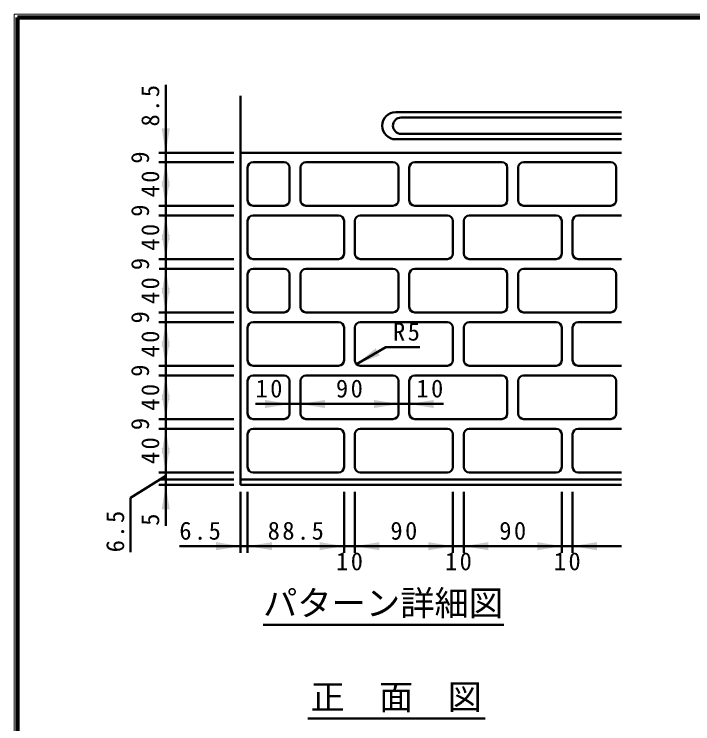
# Model space of a CAD drawing. Units: millimetres, scale not verified. Extents: x 100 to 4105, y 100 to 2870.
# Drawn here: x 100 to 1097, y 1827 to 2870 of the extents above; entities that cross this region are included whole.
import ezdxf
from ezdxf.enums import TextEntityAlignment as Align

# ---------------------------------------------------------------- set-up
doc = ezdxf.new("R2010")
doc.units = ezdxf.units.MM
doc.header["$LTSCALE"] = 5
doc.layers.add('V-nasSTD', color=7, linetype='Continuous', lineweight=50)
doc.styles.add('ＭＳ ゴシック', font='')
doc.styles.get('ＭＳ ゴシック').set_extended_font_data('MS Gothic')

msp = doc.modelspace()

# ---------------------------------------------------------------- hatches: boundary and pattern name
at = {"layer": 'V-nasSTD'}
for points in [[(316.696, 2702.122), (322.696, 2666.122), (328.696, 2702.122)], [(328.696, 2616.522), (322.696, 2652.522), (316.696, 2616.522)], [(316.696, 2624.522), (322.696, 2588.522), (328.696, 2624.522)], [(328.696, 2538.122), (322.696, 2574.122), (316.696, 2538.122)], [(316.696, 2546.122), (322.696, 2510.122), (328.696, 2546.122)], [(328.696, 2459.722), (322.696, 2495.722), (316.696, 2459.722)], [(316.696, 2467.722), (322.696, 2431.722), (328.696, 2467.722)], [(328.696, 2381.322), (322.696, 2417.322), (316.696, 2381.322)], [(316.696, 2389.322), (322.696, 2353.322), (328.696, 2389.322)], [(631.216, 2378.861), (603.039, 2355.665), (637.216, 2368.469)], [(328.696, 2302.922), (322.696, 2338.922), (316.696, 2302.922)], [(316.696, 2310.922), (322.696, 2274.922), (328.696, 2310.922)], [(468.696, 2291.115), (504.696, 2297.115), (468.696, 2303.115)], [(556.696, 2303.115), (520.696, 2297.115), (556.696, 2291.115)], [(628.696, 2291.115), (664.696, 2297.115), (628.696, 2303.115)], [(716.696, 2303.115), (680.696, 2297.115), (716.696, 2291.115)], [(328.696, 2224.522), (322.696, 2260.522), (316.696, 2224.522)], [(316.696, 2232.522), (322.696, 2196.522), (328.696, 2232.522)], [(328.696, 2142.122), (322.696, 2178.122), (316.696, 2142.122)], [(396.696, 2082.122), (432.696, 2088.122), (396.696, 2094.122)], [(479.096, 2094.122), (443.096, 2088.122), (479.096, 2082.122)], [(548.696, 2082.122), (584.696, 2088.122), (548.696, 2094.122)], [(636.696, 2094.122), (600.696, 2088.122), (636.696, 2082.122)], [(708.696, 2082.122), (744.696, 2088.122), (708.696, 2094.122)], [(796.696, 2094.122), (760.696, 2088.122), (796.696, 2082.122)], [(868.696, 2082.122), (904.696, 2088.122), (868.696, 2094.122)], [(956.696, 2094.122), (920.696, 2088.122), (956.696, 2082.122)]]:
    msp.add_hatch(color=256, dxfattribs=at).paths.add_polyline_path(points)

# ---------------------------------------------------------------- linework, layer by layer
at = {"layer": 'V-nasSTD', "lineweight": 100}
for p, q in [((105, 2865), (105, 105)), ((4100, 2865), (105, 2865))]:
    msp.add_line(p, q, dxfattribs=at)
at = {"layer": 'V-nasSTD'}
for p, q in [((322.696, 2766.122), (322.696, 2666.122)), ((432.696, 2178.122), (432.696, 2750.122)), ((660.696, 2726.122), (992.696, 2726.122)), ((668.696, 2718.122), (992.696, 2718.122)), ((668.696, 2694.122), (992.696, 2694.122)), ((660.696, 2686.122), (992.696, 2686.122)), ((422.696, 2666.122), (312.696, 2666.122)), ((322.696, 2652.522), (322.696, 2666.122)), ((432.696, 2666.122), (992.696, 2666.122)), ((422.696, 2652.522), (312.696, 2652.522)), ((322.696, 2588.522), (322.696, 2652.522)), ((496.696, 2652.522), (451.096, 2652.522)), ((656.696, 2652.522), (528.696, 2652.522)), ((816.696, 2652.522), (688.696, 2652.522)), ((976.696, 2652.522), (848.696, 2652.522)), ((443.096, 2644.522), (443.096, 2596.522)), ((504.696, 2596.522), (504.696, 2644.522)), ((520.696, 2644.522), (520.696, 2596.522)), ((664.696, 2596.522), (664.696, 2644.522)), ((680.696, 2644.522), (680.696, 2596.522)), ((824.696, 2596.522), (824.696, 2644.522)), ((840.696, 2644.522), (840.696, 2596.522)), ((984.696, 2596.522), (984.696, 2644.522)), ((422.696, 2588.522), (312.696, 2588.522)), ((322.696, 2574.122), (322.696, 2588.522)), ((451.096, 2588.522), (496.696, 2588.522)), ((528.696, 2588.522), (656.696, 2588.522)), ((688.696, 2588.522), (816.696, 2588.522)), ((848.696, 2588.522), (976.696, 2588.522)), ((422.696, 2574.122), (312.696, 2574.122)), ((322.696, 2510.122), (322.696, 2574.122)), ((443.096, 2566.122), (443.096, 2518.122)), ((576.696, 2574.122), (451.096, 2574.122)), ((584.696, 2518.122), (584.696, 2566.122)), ((600.696, 2566.122), (600.696, 2518.122)), ((736.696, 2574.122), (608.696, 2574.122)), ((744.696, 2518.122), (744.696, 2566.122)), ((760.696, 2566.122), (760.696, 2518.122)), ((896.696, 2574.122), (768.696, 2574.122)), ((904.696, 2518.122), (904.696, 2566.122)), ((920.696, 2566.122), (920.696, 2518.122)), ((992.696, 2574.122), (928.696, 2574.122)), ((422.696, 2510.122), (312.696, 2510.122)), ((322.696, 2495.722), (322.696, 2510.122)), ((451.096, 2510.122), (576.696, 2510.122)), ((608.696, 2510.122), (736.696, 2510.122)), ((768.696, 2510.122), (896.696, 2510.122)), ((928.696, 2510.122), (992.696, 2510.122)), ((422.849, 2495.722), (312.849, 2495.722)), ((322.696, 2431.722), (322.696, 2495.722)), ((496.696, 2495.722), (451.096, 2495.722)), ((656.696, 2495.722), (528.696, 2495.722)), ((816.696, 2495.722), (688.696, 2495.722)), ((976.696, 2495.722), (848.696, 2495.722)), ((443.096, 2487.722), (443.096, 2439.722)), ((504.696, 2439.722), (504.696, 2487.722)), ((520.696, 2487.722), (520.696, 2439.722)), ((664.696, 2439.722), (664.696, 2487.722)), ((680.696, 2487.722), (680.696, 2439.722)), ((824.696, 2439.722), (824.696, 2487.722)), ((840.696, 2487.722), (840.696, 2439.722)), ((984.696, 2439.722), (984.696, 2487.722)), ((422.696, 2431.722), (312.696, 2431.722)), ((322.696, 2417.322), (322.696, 2431.722)), ((451.096, 2431.722), (496.696, 2431.722)), ((528.696, 2431.722), (656.696, 2431.722)), ((688.696, 2431.722), (816.696, 2431.722)), ((848.696, 2431.722), (976.696, 2431.722)), ((422.696, 2417.322), (312.696, 2417.322)), ((322.696, 2353.322), (322.696, 2417.322)), ((443.096, 2409.322), (443.096, 2361.322)), ((576.696, 2417.322), (451.096, 2417.322)), ((584.696, 2361.322), (584.696, 2409.322)), ((600.696, 2409.322), (600.696, 2361.322)), ((736.696, 2417.322), (608.696, 2417.322)), ((744.696, 2361.322), (744.696, 2409.322)), ((760.696, 2409.322), (760.696, 2361.322)), ((896.696, 2417.322), (768.696, 2417.322)), ((904.696, 2361.322), (904.696, 2409.322)), ((920.696, 2409.322), (920.696, 2361.322)), ((992.696, 2417.322), (928.696, 2417.322)), ((646.34, 2380.665), (603.039, 2355.665)), ((696.34, 2380.665), (646.34, 2380.665)), ((422.696, 2353.322), (312.696, 2353.322)), ((322.696, 2338.922), (322.696, 2353.322)), ((451.096, 2353.322), (576.696, 2353.322)), ((608.696, 2353.322), (736.696, 2353.322)), ((768.696, 2353.322), (896.696, 2353.322)), ((928.696, 2353.322), (992.696, 2353.322)), ((422.696, 2338.922), (312.696, 2338.922)), ((322.696, 2274.922), (322.696, 2338.922)), ((496.696, 2338.922), (451.096, 2338.922)), ((656.696, 2338.922), (528.696, 2338.922)), ((816.696, 2338.922), (688.696, 2338.922)), ((976.696, 2338.922), (848.696, 2338.922)), ((443.096, 2330.922), (443.096, 2282.922)), ((504.696, 2282.922), (504.696, 2330.922)), ((520.696, 2330.922), (520.696, 2282.922)), ((664.696, 2282.922), (664.696, 2330.922)), ((680.696, 2330.922), (680.696, 2282.922)), ((824.696, 2282.922), (824.696, 2330.922)), ((840.696, 2330.922), (840.696, 2282.922)), ((984.696, 2282.922), (984.696, 2330.922)), ((454.696, 2297.115), (504.696, 2297.115)), ((504.696, 2297.115), (520.696, 2297.115)), ((520.696, 2297.115), (664.696, 2297.115)), ((664.696, 2297.115), (680.696, 2297.115)), ((730.696, 2297.115), (680.696, 2297.115)), ((422.696, 2274.922), (312.696, 2274.922)), ((322.696, 2260.522), (322.696, 2274.922)), ((451.096, 2274.922), (496.696, 2274.922)), ((528.696, 2274.922), (656.696, 2274.922)), ((688.696, 2274.922), (816.696, 2274.922)), ((848.696, 2274.922), (976.696, 2274.922)), ((422.696, 2260.522), (312.696, 2260.522)), ((322.696, 2196.522), (322.696, 2260.522)), ((576.696, 2260.522), (451.096, 2260.522)), ((736.696, 2260.522), (608.696, 2260.522)), ((896.696, 2260.522), (768.696, 2260.522)), ((992.696, 2260.522), (928.696, 2260.522)), ((443.096, 2252.522), (443.096, 2204.522)), ((584.696, 2204.522), (584.696, 2252.522)), ((600.696, 2252.522), (600.696, 2204.522)), ((744.696, 2204.522), (744.696, 2252.522)), ((760.696, 2252.522), (760.696, 2204.522)), ((904.696, 2204.522), (904.696, 2252.522)), ((920.696, 2252.522), (920.696, 2204.522)), ((271.16, 2159.106), (322.696, 2191.322)), ((422.696, 2196.522), (312.696, 2196.522)), ((322.696, 2186.122), (322.696, 2196.522)), ((451.096, 2196.522), (576.696, 2196.522)), ((608.696, 2196.522), (736.696, 2196.522)), ((768.696, 2196.522), (896.696, 2196.522)), ((928.696, 2196.522), (992.696, 2196.522)), ((422.696, 2186.122), (312.696, 2186.122)), ((322.696, 2178.122), (322.696, 2186.122)), ((432.696, 2186.122), (992.696, 2186.122)), ((422.696, 2178.122), (312.696, 2178.122)), ((322.696, 2118.122), (322.696, 2178.122)), ((432.696, 2178.122), (992.696, 2178.122)), ((271.16, 2079.106), (271.16, 2159.106)), ((432.696, 2168.122), (432.696, 2078.122)), ((443.096, 2168.122), (443.096, 2078.122)), ((584.696, 2168.122), (584.696, 2078.122)), ((600.696, 2168.122), (600.696, 2078.122)), ((744.696, 2168.122), (744.696, 2078.122)), ((760.696, 2168.122), (760.696, 2078.122)), ((904.696, 2168.122), (904.696, 2078.122)), ((920.696, 2168.122), (920.696, 2078.122)), ((342.696, 2088.122), (432.696, 2088.122)), ((432.696, 2088.122), (443.096, 2088.122)), ((443.096, 2088.122), (584.696, 2088.122)), ((584.696, 2088.122), (600.696, 2088.122)), ((600.696, 2088.122), (744.696, 2088.122)), ((744.696, 2088.122), (760.696, 2088.122)), ((760.696, 2088.122), (904.696, 2088.122)), ((904.696, 2088.122), (920.696, 2088.122)), ((920.696, 2088.122), (992.696, 2088.122)), ((465.696, 1972.547), (819.706, 1972.547)), ((531.343, 1834.686), (792.149, 1834.686))]:
    msp.add_line(p, q, dxfattribs=at)
at = {"layer": 'V-nasSTD', "lineweight": 13}
msp.add_lwpolyline([(100, 100), (100, 2870), (4105, 2870), (4105, 100)], close=True, dxfattribs=at)
at = {"layer": 'V-nasSTD'}
for centre, radius, start, end in [((660.696, 2706.122), 20, 90, 270), ((668.696, 2706.122), 12, 90, 270), ((451.096, 2644.522), 8, 90, 180), ((496.696, 2644.522), 8, 0, 90), ((528.696, 2644.522), 8, 90, 180), ((656.696, 2644.522), 8, 0, 90), ((688.696, 2644.522), 8, 90, 180), ((816.696, 2644.522), 8, 0, 90), ((848.696, 2644.522), 8, 90, 180), ((976.696, 2644.522), 8, 0, 90), ((451.096, 2596.522), 8, 180, 270), ((496.696, 2596.522), 8, 270, 0), ((528.696, 2596.522), 8, 180, 270), ((656.696, 2596.522), 8, 270, 0), ((688.696, 2596.522), 8, 180, 270), ((816.696, 2596.522), 8, 270, 0), ((848.696, 2596.522), 8, 180, 270), ((976.696, 2596.522), 8, 270, 0), ((451.096, 2566.122), 8, 90, 180), ((576.696, 2566.122), 8, 0, 90), ((608.696, 2566.122), 8, 90, 180), ((736.696, 2566.122), 8, 0, 90), ((768.696, 2566.122), 8, 90, 180), ((896.696, 2566.122), 8, 0, 90), ((928.696, 2566.122), 8, 90, 180), ((451.096, 2518.122), 8, 180, 270), ((576.696, 2518.122), 8, 270, 0), ((608.696, 2518.122), 8, 180, 270), ((736.696, 2518.122), 8, 270, 0), ((768.696, 2518.122), 8, 180, 270), ((896.696, 2518.122), 8, 270, 0), ((928.696, 2518.122), 8, 180, 270), ((451.096, 2487.722), 8, 90, 180), ((496.696, 2487.722), 8, 0, 90), ((528.696, 2487.722), 8, 90, 180), ((656.696, 2487.722), 8, 0, 90), ((688.696, 2487.722), 8, 90, 180), ((816.696, 2487.722), 8, 0, 90), ((848.696, 2487.722), 8, 90, 180), ((976.696, 2487.722), 8, 0, 90), ((451.096, 2439.722), 8, 180, 270), ((496.696, 2439.722), 8, 270, 0), ((528.696, 2439.722), 8, 180, 270), ((656.696, 2439.722), 8, 270, 0), ((688.696, 2439.722), 8, 180, 270), ((816.696, 2439.722), 8, 270, 0), ((848.696, 2439.722), 8, 180, 270), ((976.696, 2439.722), 8, 270, 0), ((451.096, 2409.322), 8, 90, 180), ((576.696, 2409.322), 8, 0, 90), ((608.696, 2409.322), 8, 90, 180), ((736.696, 2409.322), 8, 0, 90), ((768.696, 2409.322), 8, 90, 180), ((896.696, 2409.322), 8, 0, 90), ((928.696, 2409.322), 8, 90, 180), ((451.096, 2361.322), 8, 180, 270), ((576.696, 2361.322), 8, 270, 0), ((608.696, 2361.322), 8, 180, 270), ((736.696, 2361.322), 8, 270, 0), ((768.696, 2361.322), 8, 180, 270), ((896.696, 2361.322), 8, 270, 0), ((928.696, 2361.322), 8, 180, 270), ((451.096, 2330.922), 8, 90, 180), ((496.696, 2330.922), 8, 0, 90), ((528.696, 2330.922), 8, 90, 180), ((656.696, 2330.922), 8, 0, 90), ((688.696, 2330.922), 8, 90, 180), ((816.696, 2330.922), 8, 0, 90), ((848.696, 2330.922), 8, 90, 180), ((976.696, 2330.922), 8, 0, 90), ((451.096, 2282.922), 8, 180, 270), ((496.696, 2282.922), 8, 270, 0), ((528.696, 2282.922), 8, 180, 270), ((656.696, 2282.922), 8, 270, 0), ((688.696, 2282.922), 8, 180, 270), ((816.696, 2282.922), 8, 270, 0), ((848.696, 2282.922), 8, 180, 270), ((976.696, 2282.922), 8, 270, 0), ((451.096, 2252.522), 8, 90, 180), ((576.696, 2252.522), 8, 0, 90), ((608.696, 2252.522), 8, 90, 180), ((736.696, 2252.522), 8, 0, 90), ((768.696, 2252.522), 8, 90, 180), ((896.696, 2252.522), 8, 0, 90), ((928.696, 2252.522), 8, 90, 180), ((451.096, 2204.522), 8, 180, 270), ((576.696, 2204.522), 8, 270, 0), ((608.696, 2204.522), 8, 180, 270), ((736.696, 2204.522), 8, 270, 0), ((768.696, 2204.522), 8, 180, 270), ((896.696, 2204.522), 8, 270, 0), ((928.696, 2204.522), 8, 180, 270)]:
    msp.add_arc(centre, radius, start, end, dxfattribs=at)

# ---------------------------------------------------------------- texts
at = {"layer": 'V-nasSTD', "style": 'ＭＳ ゴシック'}
for s, p in [('9', (271.696, 2650.322)), ('9', (271.696, 2572.322)), ('9', (271.696, 2493.922)), ('9', (271.696, 2415.522)), ('9', (271.696, 2337.122)), ('9', (271.696, 2258.722)), ('5', (286.696, 2118.122))]:
    msp.add_text(s, height=26.39, rotation=90, dxfattribs=at).set_placement(p, align=Align.TOP_LEFT)
for s, p in [('パターン詳細図', (465.696, 2022.947)), ('正\u3000面\u3000図', (535.343, 1885.086))]:
    msp.add_text(s, height=36.95, dxfattribs=at).set_placement(p, align=Align.TOP_LEFT)
at = {"layer": 'V-nasSTD', "char_height": 26.39, "attachment_point": 1, "rotation": 90, "style": 'ＭＳ ゴシック'}
for s, insert in [('\\T1.2;8.5', (286.696, 2704.922)), ('\\T1.2;40', (286.696, 2600.722)), ('\\T1.2;40', (286.696, 2522.322)), ('\\T1.2;40', (286.696, 2443.922)), ('\\T1.2;40', (286.696, 2365.522)), ('\\T1.2;40', (286.696, 2287.122)), ('\\T1.2;40', (286.696, 2208.722)), ('\\T1.2;6.5', (235.16, 2079.106))]:
    msp.add_mtext(s, dxfattribs=dict(at, insert=insert))
at = {"layer": 'V-nasSTD', "char_height": 26.39, "attachment_point": 1, "style": 'ＭＳ ゴシック'}
for s, insert in [('\\T1.2;R5', (656.74, 2416.665)), ('\\T1.2;10', (454.696, 2333.115)), ('\\T1.2;90', (572.896, 2333.115)), ('\\T1.2;10', (691.096, 2333.115)), ('\\T1.2;6.5', (342.696, 2124.122)), ('\\T1.2;88.5', (472.496, 2124.122)), ('\\T1.2;90', (652.896, 2124.122)), ('\\T1.2;90', (812.896, 2124.122)), ('\\T1.2;10', (573.041, 2079.122)), ('\\T1.2;10', (733.041, 2079.122)), ('\\T1.2;10', (893.041, 2079.122))]:
    msp.add_mtext(s, dxfattribs=dict(at, insert=insert))

doc.saveas('drawing.dxf')
